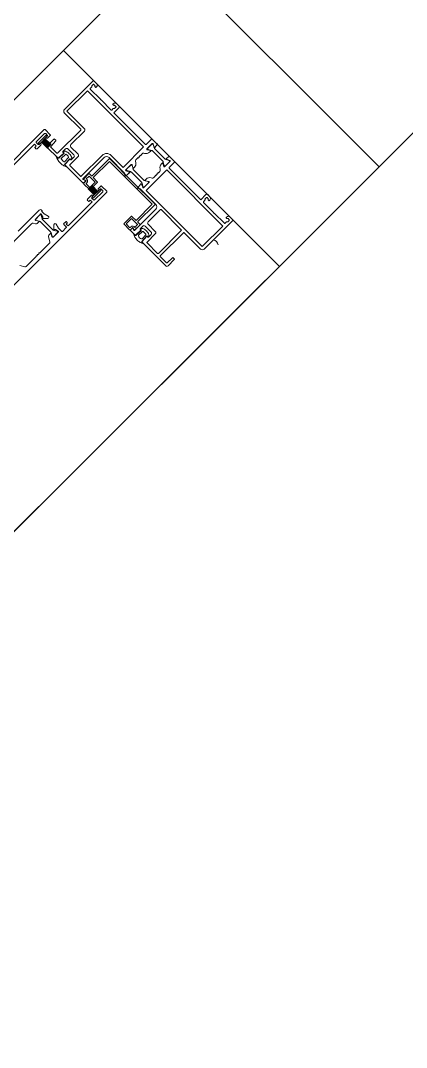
# Model space of a CAD drawing. Header units: centimetres. Extents: x 118932 to 154602, y -32682 to -23521.
# Drawn here: x 138314.3 to 138337.1, y -26647 to -26586.4 of the extents above; entities that cross this region are included whole.
import ezdxf

# ---------------------------------------------------------------- set-up
doc = ezdxf.new("R2010")
doc.units = ezdxf.units.CM
doc.header["$LTSCALE"] = 50
doc.header["$MEASUREMENT"] = 0
for name, color, linetype, lineweight, true_color in [('GEN_02_TF_Pencere', 7, 'Continuous', 9, 0x6093ac), ('GEN_05_ML_Mermer', 7, 'Continuous', 9, 0x9d8692), ('KALACAK DUVARLAR', 7, 'Continuous', 30, 0x005387), ('ÖRÜLECEK DUVARLAR', 7, 'Continuous', 30, 0xfaca30)]:
    doc.layers.add(name, color=color, linetype=linetype, lineweight=lineweight, true_color=true_color)

# ---------------------------------------------------------------- blocks, each defined once
blk = doc.blocks.new('LEVEL 0_E BLOK_GÖRÜNÜŞ')
at = {"layer": 'GEN_02_TF_Pencere'}
blk.add_lwpolyline([(473.705, -1194.705), (593.968, -1074.552)], dxfattribs=at)
blk = doc.blocks.new('YIKILACAK DUVARLAR LEVEL 0 D BLOK')
at = {"layer": 'KALACAK DUVARLAR', "elevation": 0}
blk.add_lwpolyline([(168.395, -1433.623), (-47.194, -1433.623), (-57.894, -1444.313), (-70.616, -1431.579), (-54.645, -1415.623), (97.771, -1415.623), (97.771, -1411.923), (168.395, -1411.923)], close=True, dxfattribs=at)
blk = doc.blocks.new('P6_')
at = {"layer": 'GEN_02_TF_Pencere', "linetype": 'Continuous'}
for p, q in [((86255.098, 12304.032, 0), (86255.098, 12303.522, 0)), ((86255.118, 12304.032, 0), (86255.118, 12303.522, 0)), ((86255.138, 12304.032, 0), (86255.138, 12303.522, 0)), ((86255.158, 12304.032, 0), (86255.158, 12303.522, 0)), ((86255.178, 12304.032, 0), (86255.178, 12303.522, 0)), ((86255.198, 12304.032, 0), (86255.198, 12303.522, 0)), ((86255.218, 12304.032, 0), (86255.218, 12303.522, 0)), ((86255.238, 12304.032, 0), (86255.238, 12303.522, 0)), ((86255.258, 12304.032, 0), (86255.258, 12303.522, 0)), ((86255.278, 12304.032, 0), (86255.278, 12303.522, 0)), ((86255.298, 12304.032, 0), (86255.298, 12303.522, 0)), ((86255.318, 12304.032, 0), (86255.318, 12303.522, 0)), ((86255.338, 12304.032, 0), (86255.338, 12303.522, 0)), ((86255.358, 12304.032, 0), (86255.358, 12303.522, 0)), ((86255.378, 12304.032, 0), (86255.378, 12303.522, 0)), ((86255.398, 12304.032, 0), (86255.398, 12303.522, 0)), ((86255.098, 12299.626, 0), (86255.098, 12300.136, 0)), ((86255.118, 12299.626, 0), (86255.118, 12300.136, 0)), ((86255.138, 12299.626, 0), (86255.138, 12300.136, 0)), ((86255.158, 12299.626, 0), (86255.158, 12300.136, 0)), ((86255.178, 12299.626, 0), (86255.178, 12300.136, 0)), ((86255.198, 12299.626, 0), (86255.198, 12300.136, 0)), ((86255.218, 12299.626, 0), (86255.218, 12300.136, 0)), ((86255.238, 12299.626, 0), (86255.238, 12300.136, 0)), ((86255.258, 12299.626, 0), (86255.258, 12300.136, 0)), ((86255.278, 12299.626, 0), (86255.278, 12300.136, 0)), ((86255.298, 12299.626, 0), (86255.298, 12300.136, 0)), ((86255.318, 12299.626, 0), (86255.318, 12300.136, 0)), ((86255.338, 12299.626, 0), (86255.338, 12300.136, 0)), ((86255.358, 12299.626, 0), (86255.358, 12300.136, 0)), ((86255.378, 12299.626, 0), (86255.378, 12300.136, 0)), ((86255.398, 12299.626, 0), (86255.398, 12300.136, 0))]:
    blk.add_line(p, q, dxfattribs=at)
at = {"layer": 'GEN_02_TF_Pencere', "extrusion": (0, 0, -1), "elevation": 0}
for points in [[(-86247.802, 12304.431), (-86255.742, 12304.435, 0.198912), (-86255.763, 12304.426, 0.198912), (-86255.772, 12304.405), (-86255.772, 12303.965, 0.414214), (-86255.742, 12303.935), (-86255.542, 12303.935, 0.414214), (-86255.472, 12304.005, 0.414214), (-86255.502, 12304.035), (-86255.582, 12304.035, -0.414214), (-86255.632, 12304.085), (-86255.632, 12304.205, -0.414214), (-86255.582, 12304.255), (-86254.912, 12304.255, -0.414214), (-86254.862, 12304.205), (-86254.862, 12304.085, -0.414214), (-86254.912, 12304.035), (-86254.992, 12304.035, 0.414214), (-86255.022, 12304.005, 0.414214), (-86254.952, 12303.935), (-86254.642, 12303.935, 0.414214), (-86254.592, 12303.985), (-86254.592, 12304.055, 0.414214), (-86254.622, 12304.085), (-86254.722, 12304.085), (-86254.722, 12304.235), (-86252.722, 12304.234)], [(-86250.423, 12301.282), (-86252.173, 12301.283, 0.414277), (-86252.273, 12301.183), (-86252.273, 12301.148, 0.339312), (-86252.258, 12301.129), (-86252.238, 12301.123, -0.339802), (-86252.224, 12301.104), (-86252.224, 12300.917), (-86252.294, 12300.657, 0.700085), (-86252.186, 12300.581), (-86252.168, 12300.594), (-86251.997, 12300.767, 0.617948), (-86252.012, 12300.827, -0.283637), (-86252.035, 12300.849), (-86252.086, 12301.033), (-86252.086, 12301.051, -0.673161), (-86252.035, 12301.072, 0.202488), (-86252.013, 12301.063), (-86251.626, 12301.062, -0.414214), (-86251.596, 12301.032), (-86251.596, 12301.011, -0.137872), (-86251.6, 12300.995), (-86251.694, 12300.843, 0.585524), (-86251.677, 12300.813), (-86251.534, 12300.812, 0.261413), (-86251.449, 12300.86), (-86251.373, 12300.984, -0.261413), (-86251.287, 12301.032), (-86250.381, 12301.032), (-86249.21, 12301.031, -0.261413)], [(-86249.047, 12299.785), (-86249.206, 12299.525, -0.261413), (-86249.291, 12299.477), (-86250.115, 12299.477), (-86250.137, 12299.515), (-86250.159, 12299.477), (-86250.217, 12299.477, 1), (-86250.277, 12299.477), (-86250.357, 12299.477, 1), (-86250.417, 12299.477), (-86251.203, 12299.477, -0.261413), (-86251.288, 12299.525), (-86251.447, 12299.785, 0.261381), (-86251.532, 12299.833), (-86251.675, 12299.833, 0.585524), (-86251.692, 12299.802), (-86251.599, 12299.65, -0.137707), (-86251.594, 12299.634), (-86251.594, 12299.613, -0.414214), (-86251.624, 12299.583), (-86252.011, 12299.583, 0.202488), (-86252.033, 12299.573, -0.673126), (-86252.084, 12299.594), (-86252.084, 12299.613), (-86252.033, 12299.797, -0.283536), (-86252.011, 12299.819, 0.617796), (-86251.995, 12299.879), (-86252.166, 12300.052), (-86252.184, 12300.064, 0.700399), (-86252.292, 12299.989), (-86252.222, 12299.728), (-86252.222, 12299.457, -0.414214), (-86252.252, 12299.427), (-86252.572, 12299.427, -0.414214), (-86252.602, 12299.457), (-86252.602, 12299.667, 0.414214), (-86252.632, 12299.697), (-86252.792, 12299.697, 0.414214), (-86252.822, 12299.667), (-86252.822, 12299.607, 0.414214), (-86252.792, 12299.577), (-86252.722, 12299.577), (-86252.722, 12299.427), (-86254.722, 12299.427), (-86254.722, 12299.577), (-86254.622, 12299.577, 0.414214), (-86254.592, 12299.607), (-86254.592, 12299.677, 0.414214), (-86254.642, 12299.727), (-86254.952, 12299.727, 0.414214), (-86255.022, 12299.657, 0.414214), (-86254.992, 12299.627), (-86254.912, 12299.627, -0.414214), (-86254.862, 12299.577), (-86254.862, 12299.457, -0.414214), (-86254.912, 12299.407), (-86255.582, 12299.407, -0.414214), (-86255.632, 12299.457), (-86255.632, 12299.577, -0.414214), (-86255.582, 12299.627), (-86255.502, 12299.627, 0.414214), (-86255.472, 12299.657, 0.414214), (-86255.542, 12299.727), (-86255.742, 12299.727, 0.414214), (-86255.772, 12299.697), (-86255.772, 12299.257, 0.414214), (-86255.742, 12299.227), (-86255.742, 12299.227), (-86245.802, 12299.227, 0.414214)]]:
    blk.add_lwpolyline(points, format="xyb", dxfattribs=at)
for points in [[(-86259.812, 12304.435), (-86257.422, 12304.435, -0.414214), (-86257.272, 12304.285), (-86257.272, 12302.925, 0.414214), (-86257.242, 12302.895), (-86255.311, 12302.895, 0.414214), (-86255.281, 12302.925), (-86255.281, 12303.435, 0.400696), (-86255.31, 12303.465), (-86255.743, 12303.485, -0.400696), (-86255.772, 12303.515), (-86255.772, 12303.605, -0.414214), (-86255.742, 12303.635), (-86255.221, 12303.635, -0.414214), (-86255.121, 12303.535), (-86255.121, 12302.714, -0.399104), (-86255.168, 12302.664), (-86255.542, 12302.645, -0.429487), (-86255.574, 12302.675), (-86255.574, 12302.695, 0.414214), (-86255.624, 12302.745), (-86255.822, 12302.745, 0.414214), (-86255.922, 12302.645), (-86255.922, 12302.145, 0.414214), (-86255.822, 12302.045), (-86255.624, 12302.045, 0.414214), (-86255.574, 12302.095), (-86255.574, 12302.115, -0.429495), (-86255.542, 12302.145), (-86255.168, 12302.125, -0.399096), (-86255.121, 12302.075), (-86255.121, 12300.6, -0.414214), (-86255.151, 12300.57), (-86255.289, 12300.57, -0.518649), (-86255.317, 12300.61), (-86255.275, 12300.729, 0.518649), (-86255.303, 12300.77), (-86257.072, 12300.77, 0.414214), (-86257.272, 12300.57), (-86257.272, 12299.266, 0.41134), (-86257.242, 12299.236, -0.312805), (-86257.224, 12299.223), (-86257.193, 12299.139, -0.493156), (-86257.21, 12299.112), (-86257.51, 12299.086, -0.957545), (-86257.515, 12299.126, 0.268123), (-86257.5, 12299.139), (-86257.442, 12299.298, 0.843087), (-86257.452, 12299.356), (-86257.903, 12299.356, 0.577366), (-86257.929, 12299.311), (-86257.839, 12299.154, 0.182928), (-86257.828, 12299.145, -0.849637), (-86257.834, 12299.106), (-86257.926, 12299.106, -0.267944), (-86258.186, 12299.256), (-86258.215, 12299.306, 0.267964), (-86258.302, 12299.356), (-86258.425, 12299.356), (-86258.447, 12299.318), (-86258.469, 12299.356), (-86258.527, 12299.356, -1), (-86258.587, 12299.356), (-86258.667, 12299.356, -1), (-86258.727, 12299.356), (-86258.812, 12299.356, 0.267966), (-86258.899, 12299.306), (-86258.928, 12299.256, -0.267944), (-86259.187, 12299.106), (-86259.28, 12299.106, -0.849744), (-86259.286, 12299.145, 0.182697), (-86259.275, 12299.154), (-86259.185, 12299.311, 0.577366), (-86259.211, 12299.356), (-86259.662, 12299.356, 0.843081), (-86259.672, 12299.298), (-86259.614, 12299.139, 0.267761), (-86259.599, 12299.126, -0.957329), (-86259.604, 12299.086), (-86259.842, 12299.107), (-86259.842, 12299.266), (-86259.842, 12299.544, -0.414214), (-86259.812, 12299.574), (-86259.372, 12299.574, 0.414214), (-86259.342, 12299.604), (-86259.342, 12302.235), (-86259.762, 12302.235, -0.414214), (-86259.842, 12302.315), (-86259.842, 12302.485, -0.414214), (-86259.692, 12302.635), (-86259.662, 12302.635, -0.414214), (-86259.642, 12302.615), (-86259.642, 12302.564, -0.36604), (-86259.667, 12302.535, 0.365984), (-86259.692, 12302.505), (-86259.692, 12302.415, 0.414214), (-86259.662, 12302.385), (-86259.552, 12302.385, 0.367429), (-86259.522, 12302.41, -0.364526), (-86259.493, 12302.435), (-86259.372, 12302.435, 0.414214), (-86259.342, 12302.465), (-86259.342, 12303.305), (-86259.312, 12303.335), (-86259.342, 12303.365), (-86259.342, 12304.205, 0.414214), (-86259.372, 12304.235), (-86259.493, 12304.235, -0.364526), (-86259.522, 12304.26, 0.367429), (-86259.552, 12304.285), (-86259.662, 12304.285, 0.414214), (-86259.692, 12304.255), (-86259.692, 12304.165, 0.365984), (-86259.667, 12304.136, -0.36604), (-86259.642, 12304.106), (-86259.642, 12304.055, -0.414214), (-86259.662, 12304.035), (-86259.692, 12304.035, -0.414214), (-86259.842, 12304.185), (-86259.842, 12304.405, -0.414214), (-86259.812, 12304.435)], [(-86257.452, 12304.255), (-86259.162, 12304.255), (-86259.162, 12299.574), (-86257.452, 12299.574), (-86257.452, 12300.57, -0.414214), (-86257.072, 12300.95), (-86255.331, 12300.95, 0.414214), (-86255.301, 12300.98), (-86255.301, 12301.865, 0.414214), (-86255.331, 12301.895), (-86256.022, 12301.895, -0.414214), (-86256.122, 12301.995), (-86256.122, 12302.595, 0.414214), (-86256.222, 12302.695), (-86257.352, 12302.695, -0.414214), (-86257.452, 12302.795), (-86257.452, 12304.255)], [(-86255.121, 12301.957, 0.064394), (-86255.037, 12302.165, 0.064394), (-86255.009, 12302.388, 0.129325), (-86255.121, 12302.819), (-86255.121, 12302.669, -0.399528), (-86255.149, 12302.639), (-86255.563, 12302.618, -0.414214), (-86255.593, 12302.648), (-86255.593, 12302.676, 0.414214), (-86255.623, 12302.706), (-86255.63, 12302.706, 0.295923), (-86255.721, 12302.647, 0.104809), (-86255.777, 12302.388, 0.104809), (-86255.721, 12302.129, 0.295923), (-86255.63, 12302.07), (-86255.623, 12302.07, 0.414214), (-86255.593, 12302.1), (-86255.593, 12302.128, -0.414214), (-86255.563, 12302.158), (-86255.149, 12302.137, -0.399528), (-86255.121, 12302.107), (-86255.121, 12301.957)], [(-86255.262, 12302.243), (-86255.587, 12302.259, -0.337036), (-86255.615, 12302.283, -0.054259), (-86255.627, 12302.388, -0.054259), (-86255.615, 12302.493, -0.337036), (-86255.587, 12302.517), (-86255.262, 12302.533, -0.32284), (-86255.233, 12302.514, -0.093955), (-86255.209, 12302.388, -0.093955), (-86255.233, 12302.262, -0.32284), (-86255.262, 12302.243)], [(-86251.736, 12300.747), (-86251.736, 12299.899, 0.131653), (-86251.72, 12299.839), (-86251.616, 12299.659), (-86251.616, 12299.623, -0.414213), (-86251.656, 12299.583), (-86251.996, 12299.583, -0.414214), (-86252.036, 12299.623), (-86252.036, 12299.659), (-86251.932, 12299.839, 0.131652), (-86251.916, 12299.899), (-86251.916, 12300.747, 0.131652), (-86251.932, 12300.807), (-86252.036, 12300.987), (-86252.036, 12301.023, -0.414214), (-86251.996, 12301.063), (-86251.656, 12301.063, -0.414213), (-86251.616, 12301.023), (-86251.616, 12300.987), (-86251.72, 12300.807, 0.131652), (-86251.736, 12300.747)], [(-86255.776, 12296.5, 0.198912), (-86255.767, 12296.479, 0.198912), (-86255.746, 12296.47), (-86255.335, 12296.47, 0.518649), (-86255.307, 12296.51), (-86255.349, 12296.63, -0.518649), (-86255.321, 12296.67), (-86255.155, 12296.67, 0.414214), (-86255.125, 12296.7), (-86255.125, 12297.16, 0.414214), (-86255.155, 12297.19), (-86255.746, 12297.19, 0.414214), (-86255.776, 12297.16), (-86255.776, 12296.82), (-86257.124, 12296.82), (-86257.124, 12298.605), (-86257.124, 12300.39), (-86255.776, 12300.39), (-86255.776, 12300.05, 0.414214), (-86255.746, 12300.02), (-86255.155, 12300.02, 0.414214), (-86255.125, 12300.05), (-86255.125, 12300.511, 0.414214), (-86255.155, 12300.541), (-86255.321, 12300.541, -0.518649), (-86255.349, 12300.581), (-86255.307, 12300.701, 0.518649), (-86255.335, 12300.741), (-86255.746, 12300.741, 0.414214), (-86255.776, 12300.711), (-86255.776, 12300.54, -0.414214), (-86255.806, 12300.51), (-86257.214, 12300.51, 0.414214), (-86257.244, 12300.48), (-86257.244, 12298.605), (-86257.244, 12296.73, 0.414214), (-86257.214, 12296.7), (-86255.806, 12296.7, -0.414214), (-86255.776, 12296.67), (-86255.776, 12296.5)], [(-86255.676, 12300.15), (-86255.676, 12300.591, -0.395113), (-86255.648, 12300.621), (-86255.438, 12300.635, 0.505029), (-86255.295, 12300.441), (-86255.255, 12300.441, -0.414214), (-86255.225, 12300.411), (-86255.225, 12300.15, -0.414214), (-86255.255, 12300.12), (-86255.646, 12300.12, -0.414214), (-86255.676, 12300.15)], [(-86257.783, 12299.036), (-86257.783, 12298.188, -0.131652), (-86257.799, 12298.128), (-86257.903, 12297.948), (-86257.903, 12297.912, 0.414214), (-86257.863, 12297.872), (-86257.523, 12297.872, 0.414214), (-86257.483, 12297.912), (-86257.483, 12297.948), (-86257.587, 12298.128, -0.131652), (-86257.603, 12298.188), (-86257.603, 12299.036, -0.131652), (-86257.587, 12299.096), (-86257.483, 12299.276), (-86257.483, 12299.312, 0.414214), (-86257.523, 12299.352), (-86257.863, 12299.352, 0.414214), (-86257.903, 12299.312), (-86257.903, 12299.276), (-86257.799, 12299.096, -0.131652), (-86257.783, 12299.036)], [(-86259.542, 12299.036), (-86259.542, 12298.188, -0.131652), (-86259.558, 12298.128), (-86259.662, 12297.948), (-86259.662, 12297.912, 0.414214), (-86259.622, 12297.872), (-86259.282, 12297.872, 0.414214), (-86259.242, 12297.912), (-86259.242, 12297.948), (-86259.346, 12298.128, -0.131652), (-86259.362, 12298.188), (-86259.362, 12299.036, -0.131652), (-86259.346, 12299.096), (-86259.242, 12299.276), (-86259.242, 12299.312, 0.414214), (-86259.282, 12299.352), (-86259.622, 12299.352, 0.414214), (-86259.662, 12299.312), (-86259.662, 12299.276), (-86259.558, 12299.096, -0.131652), (-86259.542, 12299.036)], [(-86259.342, 12294.993), (-86259.342, 12297.624, 0.414214), (-86259.372, 12297.654), (-86259.812, 12297.654, -0.414214), (-86259.842, 12297.684), (-86259.842, 12297.962), (-86259.842, 12298.121), (-86259.604, 12298.142, -0.957329), (-86259.599, 12298.102, 0.267761), (-86259.614, 12298.09), (-86259.672, 12297.93, 0.843081), (-86259.662, 12297.872), (-86259.211, 12297.872, 0.577366), (-86259.185, 12297.917), (-86259.275, 12298.074, 0.182697), (-86259.286, 12298.083, -0.849744), (-86259.28, 12298.122), (-86259.187, 12298.122, -0.267944), (-86258.928, 12297.972), (-86258.899, 12297.922, 0.267966), (-86258.812, 12297.872), (-86258.727, 12297.872, -1), (-86258.667, 12297.872), (-86258.587, 12297.872, -1), (-86258.527, 12297.872), (-86258.469, 12297.872), (-86258.447, 12297.91), (-86258.425, 12297.872), (-86258.302, 12297.872, 0.267964), (-86258.215, 12297.922), (-86258.186, 12297.972, -0.267944), (-86257.926, 12298.122), (-86257.834, 12298.122, -0.849637), (-86257.828, 12298.083, 0.182928), (-86257.839, 12298.074), (-86257.929, 12297.917, 0.577366), (-86257.903, 12297.872), (-86257.452, 12297.872, 0.843087), (-86257.442, 12297.93), (-86257.5, 12298.09, 0.268123), (-86257.515, 12298.102, -0.957545), (-86257.51, 12298.142), (-86257.21, 12298.116, -0.493156), (-86257.193, 12298.089), (-86257.224, 12298.005, -0.312805), (-86257.242, 12297.992, 0.41134), (-86257.272, 12297.962), (-86257.272, 12296.659, 0.414214), (-86257.072, 12296.459), (-86255.301, 12296.459, 0.414214), (-86255.271, 12296.489), (-86255.321, 12296.629, -0.414214), (-86255.291, 12296.659), (-86255.151, 12296.659, -0.414214), (-86255.121, 12296.629), (-86255.121, 12296.278, -0.399096), (-86255.168, 12296.228), (-86255.542, 12296.209, -0.429495), (-86255.574, 12296.239), (-86255.574, 12296.259, 0.414214), (-86255.624, 12296.309), (-86255.822, 12296.309, 0.414214), (-86255.922, 12296.209), (-86255.922, 12295.709, 0.414214), (-86255.822, 12295.609), (-86255.624, 12295.609, 0.414214), (-86255.574, 12295.659), (-86255.574, 12295.679, -0.429487), (-86255.542, 12295.709), (-86255.168, 12295.689, -0.399104), (-86255.121, 12295.639), (-86255.121, 12293.693, -0.414214), (-86255.221, 12293.593), (-86255.742, 12293.593, -0.414214), (-86255.772, 12293.623), (-86255.772, 12293.713, -0.400696), (-86255.743, 12293.743), (-86255.31, 12293.763, 0.400696), (-86255.281, 12293.793), (-86255.281, 12294.303, 0.414214), (-86255.311, 12294.333), (-86257.242, 12294.333, 0.414214), (-86257.272, 12294.303), (-86257.272, 12292.943, -0.414214), (-86257.422, 12292.793), (-86259.812, 12292.793, -0.414214), (-86259.842, 12292.823), (-86259.842, 12293.043, -0.414214), (-86259.692, 12293.193), (-86259.662, 12293.193, -0.414214), (-86259.642, 12293.173), (-86259.642, 12293.122, -0.36604), (-86259.667, 12293.093, 0.365984), (-86259.692, 12293.063), (-86259.692, 12292.973, 0.414214), (-86259.662, 12292.943), (-86259.552, 12292.943, 0.367429), (-86259.522, 12292.968, -0.364526), (-86259.493, 12292.993), (-86259.372, 12292.993, 0.414214), (-86259.342, 12293.023), (-86259.342, 12293.863), (-86259.312, 12293.893), (-86259.342, 12293.923), (-86259.342, 12294.763, 0.414214), (-86259.372, 12294.793), (-86259.493, 12294.793, -0.364526), (-86259.522, 12294.818, 0.367429), (-86259.552, 12294.843), (-86259.662, 12294.843, 0.414214), (-86259.692, 12294.813), (-86259.692, 12294.723, 0.365984), (-86259.667, 12294.693, -0.36604), (-86259.642, 12294.664), (-86259.642, 12294.613, -0.414214), (-86259.662, 12294.593), (-86259.692, 12294.593, -0.414214), (-86259.842, 12294.743), (-86259.842, 12294.913, -0.414214), (-86259.762, 12294.993), (-86259.342, 12294.993)], [(-86255.668, 12296.599, -0.190395), (-86255.676, 12296.619), (-86255.676, 12297.06, -0.414214), (-86255.646, 12297.09), (-86255.255, 12297.09, -0.414214), (-86255.225, 12297.06), (-86255.225, 12296.8, -0.414214), (-86255.255, 12296.77), (-86255.295, 12296.77, 0.505029), (-86255.438, 12296.576), (-86255.648, 12296.589, -0.190395), (-86255.668, 12296.599)], [(-86255.121, 12295.521, 0.064394), (-86255.037, 12295.729, 0.064394), (-86255.009, 12295.952, 0.129325), (-86255.121, 12296.383), (-86255.121, 12296.233, -0.399528), (-86255.149, 12296.203), (-86255.563, 12296.182, -0.414214), (-86255.593, 12296.212), (-86255.593, 12296.24, 0.414214), (-86255.623, 12296.27), (-86255.63, 12296.27, 0.295923), (-86255.721, 12296.211, 0.104809), (-86255.777, 12295.952, 0.104809), (-86255.721, 12295.693, 0.295923), (-86255.63, 12295.634), (-86255.623, 12295.634, 0.414214), (-86255.593, 12295.664), (-86255.593, 12295.692, -0.414214), (-86255.563, 12295.722), (-86255.149, 12295.701, -0.399528), (-86255.121, 12295.671), (-86255.121, 12295.521)], [(-86255.262, 12295.807), (-86255.587, 12295.823, -0.337036), (-86255.615, 12295.847, -0.054259), (-86255.627, 12295.952, -0.054259), (-86255.615, 12296.057, -0.337036), (-86255.587, 12296.081), (-86255.262, 12296.097, -0.32284), (-86255.233, 12296.078, -0.093955), (-86255.209, 12295.952, -0.093955), (-86255.233, 12295.826, -0.32284), (-86255.262, 12295.807)], [(-86257.272, 12296.229), (-86257.272, 12294.543, 0.414189), (-86257.242, 12294.513), (-86255.331, 12294.513, 0.414238), (-86255.301, 12294.543), (-86255.301, 12295.429, 0.414214), (-86255.331, 12295.459), (-86256.022, 12295.459, -0.414214), (-86256.122, 12295.559), (-86256.122, 12296.159, 0.414214), (-86256.222, 12296.259), (-86257.242, 12296.259, 0.414214), (-86257.272, 12296.229)]]:
    blk.add_lwpolyline(points, format="xyb", close=True, dxfattribs=at)
at = {"layer": 'GEN_02_TF_Pencere', "linetype": 'Continuous', "elevation": 0}
for points in [[(86255.588, 12304.032), (86254.908, 12304.032), (86254.908, 12304.122), (86255.588, 12304.122), (86255.588, 12304.032)], [(86254.908, 12299.626), (86255.588, 12299.626), (86255.588, 12299.536), (86254.908, 12299.536), (86254.908, 12299.626)]]:
    blk.add_lwpolyline(points, close=True, dxfattribs=at)
at = {"layer": 'GEN_02_TF_Pencere', "extrusion": (0, 0, -1), "elevation": 0}
blk.add_lwpolyline([(-86259.162, 12297.654), (-86259.162, 12292.973), (-86257.452, 12292.973), (-86257.452, 12297.654), (-86259.162, 12297.654)], close=True, dxfattribs=at)
at = {"layer": 'GEN_02_TF_Pencere'}
blk.add_arc((86257.919, 12292.589, 0), 0.332, 322.14422, 37.85578, dxfattribs=at)
at = {"layer": 'GEN_05_ML_Mermer', "elevation": 0}
blk.add_lwpolyline([(86121.842, 12288.935), (86121.842, 12306.934), (86259.842, 12306.935), (86259.842, 12288.935)], close=True, dxfattribs=at)
blk = doc.blocks.new('DOGRAMA LEVEL 0 E BLOK')
at = {"rotation": 45.28448559245177}
blk.add_blockref('P6_', (-51716.683, -70349.75, 0), dxfattribs=at)
blk = doc.blocks.new('ÖRÜLECEK DUVAR LEVEL 0 E BLOK')
at = {"layer": 'ÖRÜLECEK DUVARLAR', "elevation": 0}
blk.add_lwpolyline([(55.191, -790.857), (49.312, -796.73), (62.034, -809.465), (67.913, -803.591)], close=True, dxfattribs=at)

msp = doc.modelspace()

# ---------------------------------------------------------------- block references
for name, p in [('LEVEL 0_E BLOK_GÖRÜNÜŞ', (137741.489, -25520.469, 0)), ('YIKILACAK DUVARLAR LEVEL 0 D BLOK', (138393.351, -25150.708, 0)), ('ÖRÜLECEK DUVAR LEVEL 0 E BLOK', (138267.545, -25791.43))]:
    msp.add_blockref(name, p)
at = {"rotation": 359.6887739338809}
msp.add_blockref('DOGRAMA LEVEL 0 E BLOK', (138089.785, -26193.192), dxfattribs=at)

doc.saveas('drawing.dxf')
